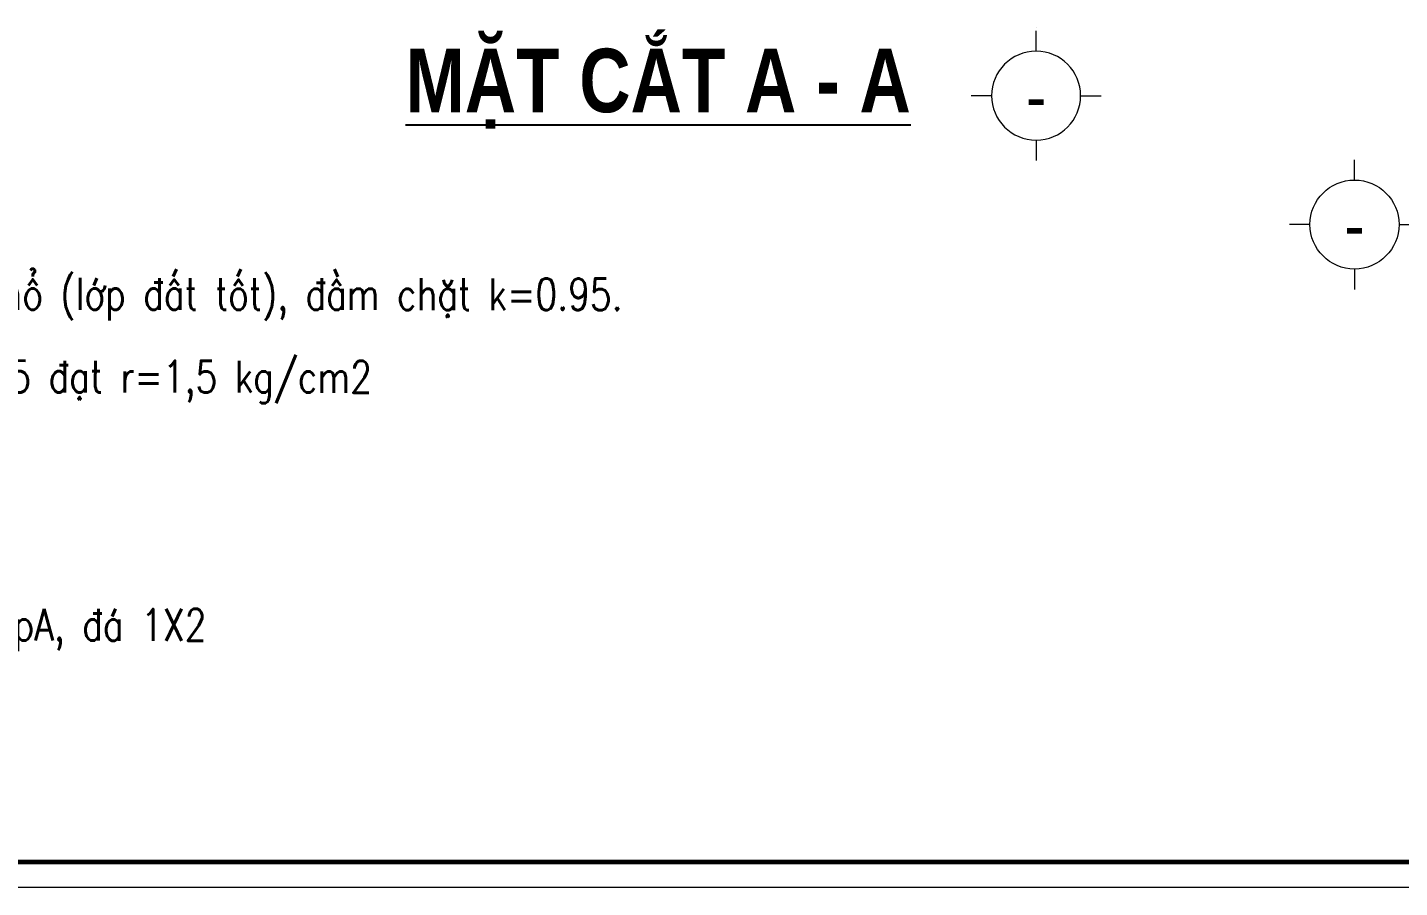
# Model space of a CAD drawing. Header units: millimetres. Extents: x -178395 to 493851, y -561170 to -280028.
# Drawn here: x -60780 to -55382, y -465515 to -462129 of the extents above; entities that cross this region are included whole.
import ezdxf
from ezdxf.enums import TextEntityAlignment as Align

# ---------------------------------------------------------------- set-up
doc = ezdxf.new("R2010")
doc.units = ezdxf.units.MM
doc.header["$MEASUREMENT"] = 0
doc.linetypes.add('DASHDOT', pattern=[1, 0.5, -0.25, 0, -0.25])
doc.layers.get('Defpoints').update_dxf_attribs({"color": 1})
for name, color, linetype, lineweight in [('Khungten_LCDI', 7, 'Continuous', 5), ('LC ISO', 153, 'Continuous', 13), ('LC Net manh', 133, 'Continuous', 5), ('LC Net thay', 63, 'Continuous', 25), ('LC Net truc', 79, 'DASHDOT', 13), ('LC Text1', 3, 'Continuous', 20), ('LC Text2', 7, 'Continuous', 25)]:
    doc.layers.add(name, color=color, linetype=linetype, lineweight=lineweight)
doc.styles.add('Khungten', font='VHAVAN.TTF', dxfattribs={"width": 0.9, "height": 5000})
doc.styles.add('LC 1', font='VHAVANB.TTF')
doc.styles.add('LC 3', font='vnsimli.shx', dxfattribs={"width": 0.75})
doc.styles.add('LC3', font='VHARIALB.TTF', dxfattribs={"width": 0.8})
doc.styles.add('Title', font='VHBLACK.TTF', dxfattribs={"width": 0.8})

# ---------------------------------------------------------------- blocks, each defined once
blk = doc.blocks.new('lcdi fix')
at = {"layer": 'Defpoints', "lineweight": 0}
blk.add_lwpolyline([(-1200, -14850), (-1200, 14850), (40800, 14850), (40800, -14850)], close=True, dxfattribs=at)
at = {"layer": 'Khungten_LCDI', "color": 5, "lineweight": 60}
blk.add_lwpolyline([(0, -14650), (0, 14650), (40600, 14650), (40600, -14650)], close=True, dxfattribs=at)
at = {"color": 7, "style": 'Khungten', "width": 0.8}
for tag, p in [('REVISION', (39499, -10746)), ('NGAYHT', (39546, -11609))]:
    blk.add_attdef(tag, text='', height=200, dxfattribs=at).set_placement(p, align=Align.CENTER)
at = {"layer": 'LC Text1', "color": 3, "style": 'LC 1', "width": 1.834006}
for tag, p, p2 in [('TENBANVE1', (36913, -8886), (40339, -8886)), ('TENBANVE2', (36913, -9562), (40339, -9562))]:
    blk.add_attdef(tag, text='', height=250, dxfattribs=at).set_placement(p, p2, align=Align.FIT)
at = {"layer": 'LC Text1', "style": 'Title', "width": 0.7}
blk.add_attdef('SOBANVE', text='', height=250, dxfattribs=at).set_placement((39562, -13896), align=Align.CENTER)
blk = doc.blocks.new('TIEUDE1')
at = {"layer": 'LC Text2', "color": 7, "style": 'LC 1'}
blk.add_attdef('TIªU§Ò', text='', height=5, dxfattribs=at).set_placement((0, 0), align=Align.BOTTOM_CENTER)
blk.add_attdef('TL', text='', height=3, dxfattribs=at).set_placement((0, -2), align=Align.TOP_CENTER)
blk = doc.blocks.new('TTRUC')
at = {"layer": 'LC ISO'}
for p, q in [((0, 6.95), (0, 10.13)), ((-6.95, 0), (-10.13, 0)), ((6.95, 0), (10.13, 0)), ((0, -6.95), (0, -10.13))]:
    blk.add_line(p, q, dxfattribs=at)
at = {"layer": 'LC Net manh'}
blk.add_circle((0, 0), 6.95, dxfattribs=at)

msp = doc.modelspace()

# ---------------------------------------------------------------- linework, layer by layer
at = {"layer": 'LC Net truc', "ltscale": 200}
msp.add_line((-56811.8, -457378.3), (-56811.8, -462167.8), dxfattribs=at)

# ---------------------------------------------------------------- block references
at = {"layer": 'LC ISO', "yscale": 25.19610424696835, "zscale": 25.19610424696835}
for p, xscale in [((-56811.8, -462397.6), -25.19610424696835), ((-55559.2, -462904.9), 25.19610424696835)]:
    msp.add_blockref('TTRUC', p, dxfattribs=dict(at, xscale=xscale))
at = {"layer": 'LC Net thay', "xscale": 0.5000000000000013, "yscale": 0.5000000000000013, "zscale": 0.5000000000000013}
msp.add_blockref('lcdi fix', (-66074.7, -458090.4), dxfattribs=at)
at = {"layer": 'LC Text2'}
ref = msp.add_blockref('TIEUDE1', (-58279.9, -462537.9), dxfattribs=dict(at, xscale=-50.8, yscale=50.8, zscale=50.8))
ref.add_attrib('TIªU§Ò', '%%UmÆt c¾t A - A', dxfattribs={"color": 7, "height": 250.16, "style": 'LC3', "width": 0.8}).set_placement((-58298.7, -462537.9), align=Align.BOTTOM_CENTER)

# ---------------------------------------------------------------- texts
at = {"layer": 'LC Text1', "ltscale": 0.2, "style": 'LC 1', "width": 0.9}
for p in [(-56811.7, -462558.1), (-55559.2, -463065.4)]:
    msp.add_text('-', height=197.3, dxfattribs=at).set_placement(p, align=Align.BOTTOM_CENTER)
at = {"layer": 'LC Text1', "color": 3, "style": 'LC 3', "width": 0.8}
for s, p in [('- ®¸y mãng ®\xadîc ®µo tíi cao ®é thiÕt kÕ, ®Æt trªn nÒn ®Êt nguyªn thæ (líp ®Êt tèt), ®Çm chÆt k=0.95.', (-65707.6, -463236.1)), ('- gi¶ ®Þnh c\xadêng ®é nÒn ®Êt d\xadíi ®¸y mãng sau khi ®Çm chÆt k=0.95 ®¹t r=1,5 kg/cm2', (-65707.6, -463561.8)), ('- bªt«ng mãng, dÇm, gi»ng, cæ cét m¸c 250 rB=11.5mpA, rBT=0.9mpA, ®¸ 1X2', (-65707.6, -464538.9))]:
    msp.add_text(s, height=125, rotation=359.9519, dxfattribs=at).set_placement(p)

doc.saveas('drawing.dxf')
